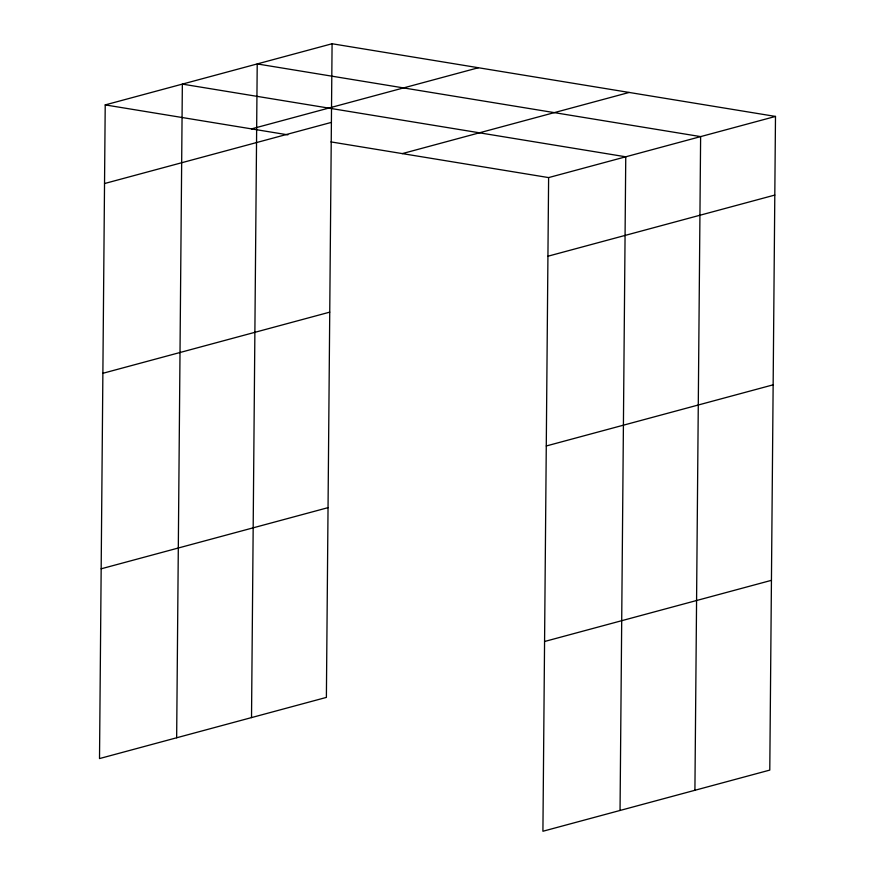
<?xml version="1.0" encoding="UTF-8"?>
<svg xmlns="http://www.w3.org/2000/svg" width="875" height="875" viewBox="0 0 875 875"><rect width="100%" height="100%" fill="white"/><g stroke="black" fill="none" stroke-linecap="round" stroke-linejoin="round"><path stroke-width="1.31" d="M332.084 43.75L105.219 104.902L99.509 758.57L326.386 697.408L332.084 43.75L775.491 116.43L769.781 770.098L542.916 831.25L548.614 177.592L775.491 116.43M176.652 737.778L182.35 84.109L625.756 156.8L620.047 810.458M251.519 717.598L257.217 63.93L700.623 136.609L694.914 790.278M251.541 128.888L478.417 67.736M104.53 183.542L331.406 122.38M402.292 153.606L629.169 92.444M102.867 373.297L329.744 312.145M547.925 256.222L774.802 195.07M546.273 445.977L773.15 384.825M101.161 568.805L328.038 507.653M544.567 641.495L771.444 580.333M105.219 104.902L287.875 134.848M330.958 141.903L548.614 177.592"/></g></svg>
